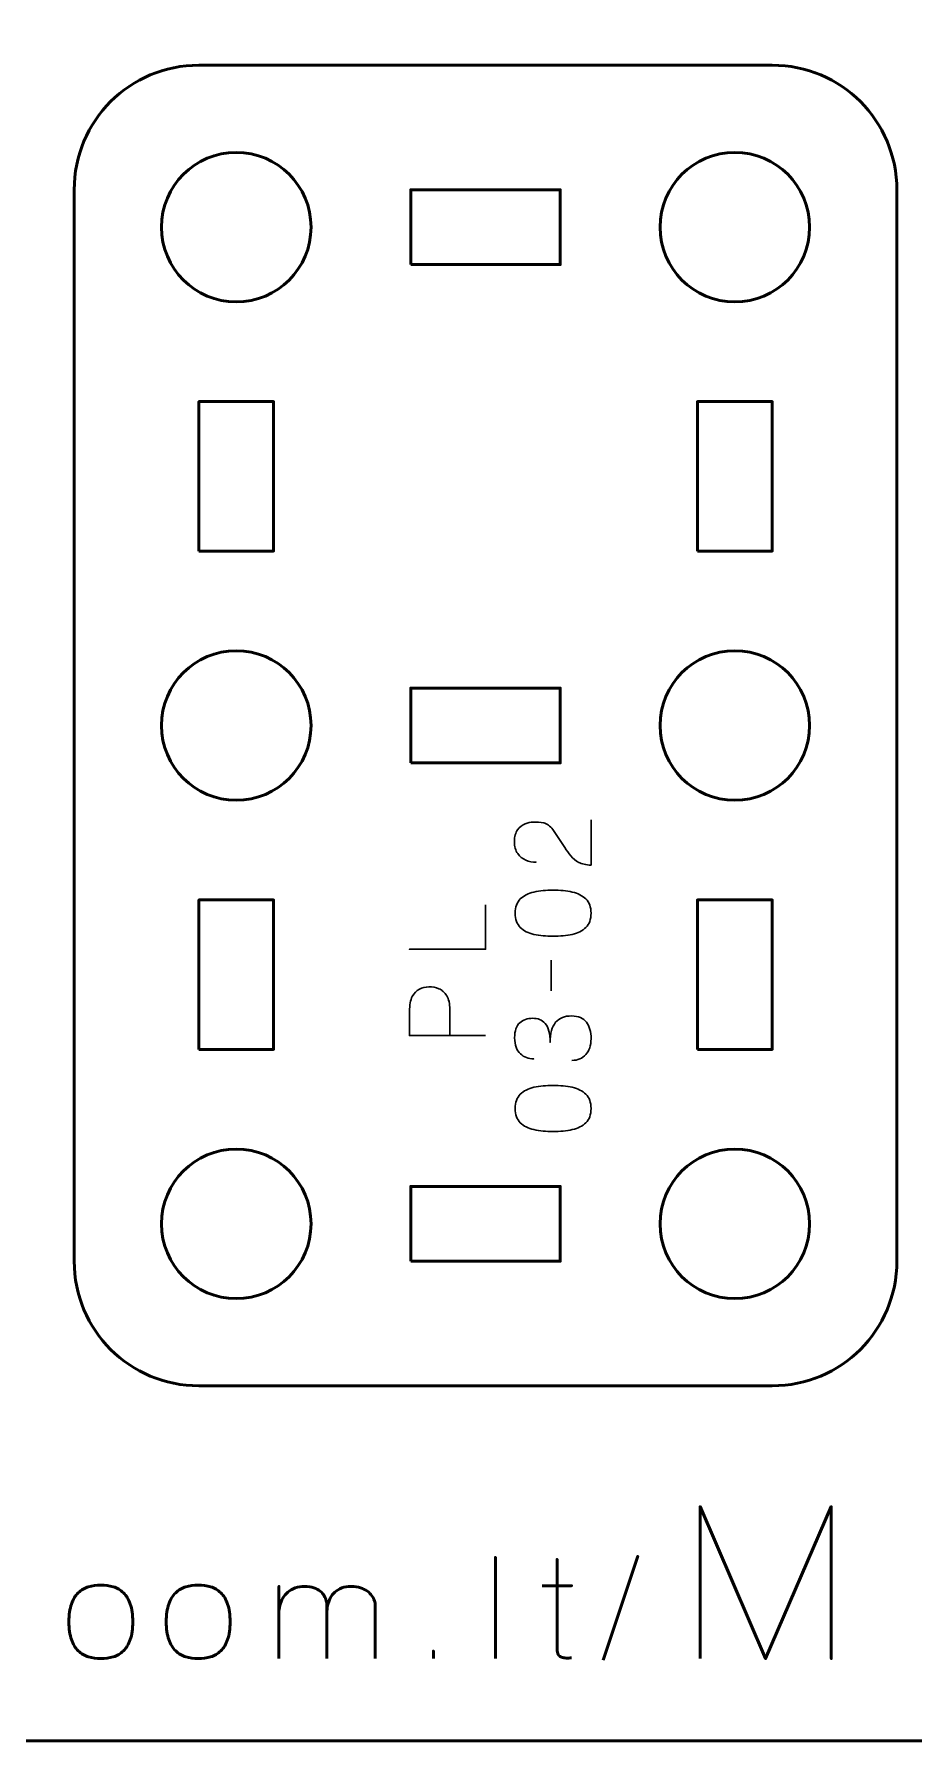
# Model space of a CAD drawing. Header units: centimetres. Extents: x -21 to 0, y -29.7 to 0.
# Drawn here: x -11.84 to -8.31, y -29.7 to -22.85 of the extents above; entities that cross this region are included whole.
import ezdxf

# ---------------------------------------------------------------- set-up
doc = ezdxf.new("R2010")
doc.units = ezdxf.units.CM
doc.header["$MEASUREMENT"] = 0
doc.layers.add('Layer 1', color=7, linetype='Continuous')

msp = doc.modelspace()

# ---------------------------------------------------------------- linework, layer by layer
at = {"layer": 'Layer 1', "color": 22, "lineweight": 53}
msp.add_open_spline([(-21, -29.19991), (-21, -29.19991), (-21, -0.49996), (-21, -0.49996), (-21, -0.49996), (-21, -0.22299), (-20.77691, 0), (-20.49991, 0), (-20.49991, 0), (-20.49991, 0), (-0.5001, 0), (-0.5001, 0), (-0.5001, 0), (-0.22296, 0), (0, -0.22299), (0, -0.49996), (0, -0.49996), (0, -0.49996), (0, -29.19991), (0, -29.19991), (0, -29.19991), (0, -29.47691), (-0.22296, -29.7), (-0.5001, -29.7), (-0.5001, -29.7), (-0.5001, -29.7), (-20.49991, -29.7), (-20.49991, -29.7), (-20.49991, -29.7), (-20.77691, -29.7), (-21, -29.47691), (-21, -29.19991)], degree=3, knots=[0, 0, 0, 0, 0.125, 0.125, 0.125, 0.125, 0.25, 0.25, 0.25, 0.25, 0.375, 0.375, 0.375, 0.375, 0.5, 0.5, 0.5, 0.5, 0.625, 0.625, 0.625, 0.625, 0.75, 0.75, 0.75, 0.75, 0.875, 0.875, 0.875, 0.875, 1, 1, 1, 1], dxfattribs=at)
at = {"layer": 'Layer 1', "color": 114, "lineweight": 53}
msp.add_open_spline([(-11.675, -27.77491), (-11.675, -27.77491), (-11.675, -23.47505), (-11.675, -23.47505), (-11.675, -23.47505), (-11.675, -23.19792), (-11.4519, -22.97496), (-11.1749, -22.97496), (-11.1749, -22.97496), (-11.1749, -22.97496), (-8.87498, -22.97496), (-8.87498, -22.97496), (-8.87498, -22.97496), (-8.59797, -22.97496), (-8.37502, -23.19792), (-8.37502, -23.47505), (-8.37502, -23.47505), (-8.37502, -23.47505), (-8.37502, -27.77491), (-8.37502, -27.77491), (-8.37502, -27.77491), (-8.37502, -28.05191), (-8.59797, -28.275), (-8.87498, -28.275), (-8.87498, -28.275), (-8.87498, -28.275), (-11.1749, -28.275), (-11.1749, -28.275), (-11.1749, -28.275), (-11.4519, -28.275), (-11.675, -28.05191), (-11.675, -27.77491)], degree=3, knots=[0, 0, 0, 0, 0.125, 0.125, 0.125, 0.125, 0.25, 0.25, 0.25, 0.25, 0.375, 0.375, 0.375, 0.375, 0.5, 0.5, 0.5, 0.5, 0.625, 0.625, 0.625, 0.625, 0.75, 0.75, 0.75, 0.75, 0.875, 0.875, 0.875, 0.875, 1, 1, 1, 1], dxfattribs=at)
at = {"layer": 'Layer 1', "lineweight": 53}
for points in [[(-11.02497, -23.32499), (-10.8592, -23.32499), (-10.72497, -23.45931), (-10.72497, -23.62498), (-10.72497, -23.62498), (-10.72497, -23.79061), (-10.8592, -23.92498), (-11.02497, -23.92498), (-11.02497, -23.92498), (-11.19063, -23.92498), (-11.32497, -23.79061), (-11.32497, -23.62498), (-11.32497, -23.62498), (-11.32497, -23.45931), (-11.19063, -23.32499), (-11.02497, -23.32499)], [(-9.02491, -23.32499), (-8.85928, -23.32499), (-8.7249, -23.45931), (-8.7249, -23.62498), (-8.7249, -23.62498), (-8.7249, -23.79061), (-8.85928, -23.92498), (-9.02491, -23.92498), (-9.02491, -23.92498), (-9.19068, -23.92498), (-9.32491, -23.79061), (-9.32491, -23.62498), (-9.32491, -23.62498), (-9.32491, -23.45931), (-9.19068, -23.32499), (-9.02491, -23.32499)], [(-10.32495, -23.77505), (-10.32495, -23.77505), (-10.32495, -23.47505), (-10.32495, -23.47505), (-10.32495, -23.47505), (-10.32495, -23.47505), (-9.72496, -23.47505), (-9.72496, -23.47505), (-9.72496, -23.47505), (-9.72496, -23.47505), (-9.72496, -23.77505), (-9.72496, -23.77505), (-9.72496, -23.77505), (-9.72496, -23.77505), (-10.32495, -23.77505), (-10.32495, -23.77505)], [(-11.1749, -24.925), (-11.1749, -24.925), (-11.1749, -24.325), (-11.1749, -24.325), (-11.1749, -24.325), (-11.1749, -24.325), (-10.8749, -24.325), (-10.8749, -24.325), (-10.8749, -24.325), (-10.8749, -24.325), (-10.8749, -24.925), (-10.8749, -24.925), (-10.8749, -24.925), (-10.8749, -24.925), (-11.1749, -24.925), (-11.1749, -24.925)], [(-9.17498, -24.925), (-9.17498, -24.925), (-9.17498, -24.325), (-9.17498, -24.325), (-9.17498, -24.325), (-9.17498, -24.325), (-8.87498, -24.325), (-8.87498, -24.325), (-8.87498, -24.325), (-8.87498, -24.325), (-8.87498, -24.925), (-8.87498, -24.925), (-8.87498, -24.925), (-8.87498, -24.925), (-9.17498, -24.925), (-9.17498, -24.925)], [(-11.02497, -25.32491), (-10.8592, -25.32491), (-10.72497, -25.45928), (-10.72497, -25.62491), (-10.72497, -25.62491), (-10.72497, -25.79068), (-10.8592, -25.92491), (-11.02497, -25.92491), (-11.02497, -25.92491), (-11.19063, -25.92491), (-11.32497, -25.79068), (-11.32497, -25.62491), (-11.32497, -25.62491), (-11.32497, -25.45928), (-11.19063, -25.32491), (-11.02497, -25.32491)], [(-9.02491, -25.32491), (-8.85928, -25.32491), (-8.7249, -25.45928), (-8.7249, -25.62491), (-8.7249, -25.62491), (-8.7249, -25.79068), (-8.85928, -25.92491), (-9.02491, -25.92491), (-9.02491, -25.92491), (-9.19068, -25.92491), (-9.32491, -25.79068), (-9.32491, -25.62491), (-9.32491, -25.62491), (-9.32491, -25.45928), (-9.19068, -25.32491), (-9.02491, -25.32491)], [(-10.32495, -25.77498), (-10.32495, -25.77498), (-10.32495, -25.47498), (-10.32495, -25.47498), (-10.32495, -25.47498), (-10.32495, -25.47498), (-9.72496, -25.47498), (-9.72496, -25.47498), (-9.72496, -25.47498), (-9.72496, -25.47498), (-9.72496, -25.77498), (-9.72496, -25.77498), (-9.72496, -25.77498), (-9.72496, -25.77498), (-10.32495, -25.77498), (-10.32495, -25.77498)], [(-11.1749, -26.92496), (-11.1749, -26.92496), (-11.1749, -26.32496), (-11.1749, -26.32496), (-11.1749, -26.32496), (-11.1749, -26.32496), (-10.8749, -26.32496), (-10.8749, -26.32496), (-10.8749, -26.32496), (-10.8749, -26.32496), (-10.8749, -26.92496), (-10.8749, -26.92496), (-10.8749, -26.92496), (-10.8749, -26.92496), (-11.1749, -26.92496), (-11.1749, -26.92496)], [(-9.17498, -26.92496), (-9.17498, -26.92496), (-9.17498, -26.32496), (-9.17498, -26.32496), (-9.17498, -26.32496), (-9.17498, -26.32496), (-8.87498, -26.32496), (-8.87498, -26.32496), (-8.87498, -26.32496), (-8.87498, -26.32496), (-8.87498, -26.92496), (-8.87498, -26.92496), (-8.87498, -26.92496), (-8.87498, -26.92496), (-9.17498, -26.92496), (-9.17498, -26.92496)], [(-11.02497, -27.32497), (-10.8592, -27.32497), (-10.72497, -27.4592), (-10.72497, -27.62498), (-10.72497, -27.62498), (-10.72497, -27.79064), (-10.8592, -27.92498), (-11.02497, -27.92498), (-11.02497, -27.92498), (-11.19063, -27.92498), (-11.32497, -27.79064), (-11.32497, -27.62498), (-11.32497, -27.62498), (-11.32497, -27.4592), (-11.19063, -27.32497), (-11.02497, -27.32497)], [(-9.02491, -27.32497), (-8.85928, -27.32497), (-8.7249, -27.4592), (-8.7249, -27.62498), (-8.7249, -27.62498), (-8.7249, -27.79064), (-8.85928, -27.92498), (-9.02491, -27.92498), (-9.02491, -27.92498), (-9.19068, -27.92498), (-9.32491, -27.79064), (-9.32491, -27.62498), (-9.32491, -27.62498), (-9.32491, -27.4592), (-9.19068, -27.32497), (-9.02491, -27.32497)], [(-10.32495, -27.77491), (-10.32495, -27.77491), (-10.32495, -27.4749), (-10.32495, -27.4749), (-10.32495, -27.4749), (-10.32495, -27.4749), (-9.72496, -27.4749), (-9.72496, -27.4749), (-9.72496, -27.4749), (-9.72496, -27.4749), (-9.72496, -27.77491), (-9.72496, -27.77491), (-9.72496, -27.77491), (-9.72496, -27.77491), (-10.32495, -27.77491), (-10.32495, -27.77491)]]:
    msp.add_open_spline(points, degree=3, knots=[0, 0, 0, 0, 0.25, 0.25, 0.25, 0.25, 0.5, 0.5, 0.5, 0.5, 0.75, 0.75, 0.75, 0.75, 1, 1, 1, 1], dxfattribs=at)
at = {"layer": 'Layer 1', "color": 40, "lineweight": 30}
for points, knots in [([(-9.60163, -26.00358), (-9.60163, -26.00358), (-9.60163, -26.18523), (-9.60163, -26.18523), (-9.60163, -26.18523), (-9.62188, -26.18466), (-9.63828, -26.18096), (-9.65109, -26.17419), (-9.65109, -26.17419), (-9.66375, -26.16759), (-9.67437, -26.15905), (-9.68291, -26.14857), (-9.68291, -26.14857), (-9.6912, -26.13824), (-9.69931, -26.12691), (-9.70704, -26.11453), (-9.70704, -26.11453), (-9.70704, -26.11453), (-9.75526, -26.04218), (-9.75526, -26.04218), (-9.75526, -26.04218), (-9.76574, -26.02785), (-9.77802, -26.01918), (-9.79177, -26.01614), (-9.79177, -26.01614), (-9.80557, -26.01325), (-9.81961, -26.01201), (-9.83411, -26.01254), (-9.83411, -26.01254), (-9.84388, -26.0124), (-9.85464, -26.01477), (-9.86635, -26.01946), (-9.86635, -26.01946), (-9.87778, -26.02426), (-9.88769, -26.03226), (-9.89623, -26.04355), (-9.89623, -26.04355), (-9.90452, -26.05498), (-9.90893, -26.07058), (-9.90932, -26.0904), (-9.90932, -26.0904), (-9.90893, -26.11055), (-9.90452, -26.12681), (-9.89609, -26.13891), (-9.89609, -26.13891), (-9.88755, -26.15119), (-9.87669, -26.16), (-9.86356, -26.16537), (-9.86356, -26.16537), (-9.85023, -26.17091), (-9.83644, -26.17352), (-9.82225, -26.17337), (-9.82225, -26.17337), (-9.83644, -26.17352), (-9.85023, -26.17091), (-9.86356, -26.16537), (-9.86356, -26.16537), (-9.87669, -26.16), (-9.88755, -26.15119), (-9.89609, -26.13891), (-9.89609, -26.13891), (-9.90452, -26.12681), (-9.90893, -26.11055), (-9.90932, -26.0904), (-9.90932, -26.0904), (-9.90893, -26.07058), (-9.90452, -26.05498), (-9.89623, -26.04355), (-9.89623, -26.04355), (-9.88769, -26.03226), (-9.87778, -26.02426), (-9.86635, -26.01946), (-9.86635, -26.01946), (-9.85464, -26.01477), (-9.84388, -26.0124), (-9.83411, -26.01254), (-9.83411, -26.01254), (-9.81961, -26.01201), (-9.80557, -26.01325), (-9.79177, -26.01614), (-9.79177, -26.01614), (-9.77802, -26.01918), (-9.76574, -26.02785), (-9.75526, -26.04218), (-9.75526, -26.04218), (-9.75526, -26.04218), (-9.70704, -26.11453), (-9.70704, -26.11453), (-9.70704, -26.11453), (-9.69931, -26.12691), (-9.6912, -26.13824), (-9.68291, -26.14857), (-9.68291, -26.14857), (-9.67437, -26.15905), (-9.66375, -26.16759), (-9.65109, -26.17419), (-9.65109, -26.17419), (-9.63828, -26.18096), (-9.62188, -26.18466), (-9.60163, -26.18523), (-9.60163, -26.18523), (-9.60163, -26.18523), (-9.60163, -26.00358), (-9.60163, -26.00358)], [0, 0, 0, 0, 0.0384615, 0.0384615, 0.0384615, 0.0384615, 0.0769231, 0.0769231, 0.0769231, 0.0769231, 0.1153846, 0.1153846, 0.1153846, 0.1153846, 0.1538462, 0.1538462, 0.1538462, 0.1538462, 0.1923077, 0.1923077, 0.1923077, 0.1923077, 0.2307692, 0.2307692, 0.2307692, 0.2307692, 0.2692308, 0.2692308, 0.2692308, 0.2692308, 0.3076923, 0.3076923, 0.3076923, 0.3076923, 0.3461538, 0.3461538, 0.3461538, 0.3461538, 0.3846154, 0.3846154, 0.3846154, 0.3846154, 0.4230769, 0.4230769, 0.4230769, 0.4230769, 0.4615385, 0.4615385, 0.4615385, 0.4615385, 0.5, 0.5, 0.5, 0.5, 0.5384615, 0.5384615, 0.5384615, 0.5384615, 0.5769231, 0.5769231, 0.5769231, 0.5769231, 0.6153846, 0.6153846, 0.6153846, 0.6153846, 0.6538462, 0.6538462, 0.6538462, 0.6538462, 0.6923077, 0.6923077, 0.6923077, 0.6923077, 0.7307692, 0.7307692, 0.7307692, 0.7307692, 0.7692308, 0.7692308, 0.7692308, 0.7692308, 0.8076923, 0.8076923, 0.8076923, 0.8076923, 0.8461538, 0.8461538, 0.8461538, 0.8461538, 0.8846154, 0.8846154, 0.8846154, 0.8846154, 0.9230769, 0.9230769, 0.9230769, 0.9230769, 0.9615385, 0.9615385, 0.9615385, 0.9615385, 1, 1, 1, 1]), ([(-9.60163, -26.37827), (-9.60187, -26.35375), (-9.60879, -26.33474), (-9.6223, -26.32122), (-9.6223, -26.32122), (-9.63578, -26.30785), (-9.65398, -26.29851), (-9.67698, -26.29325), (-9.67698, -26.29325), (-9.69988, -26.28817), (-9.72549, -26.28566), (-9.75403, -26.28595), (-9.75403, -26.28595), (-9.78214, -26.28566), (-9.80776, -26.28817), (-9.83079, -26.29325), (-9.83079, -26.29325), (-9.85351, -26.29851), (-9.87171, -26.30785), (-9.88551, -26.32122), (-9.88551, -26.32122), (-9.89898, -26.33474), (-9.90604, -26.35375), (-9.90643, -26.37827), (-9.90643, -26.37827), (-9.90604, -26.40296), (-9.89898, -26.42198), (-9.88551, -26.43535), (-9.88551, -26.43535), (-9.87171, -26.44882), (-9.85351, -26.45807), (-9.83079, -26.46318), (-9.83079, -26.46318), (-9.80776, -26.4684), (-9.78214, -26.47087), (-9.75403, -26.47048), (-9.75403, -26.47048), (-9.72549, -26.47087), (-9.69988, -26.4684), (-9.67698, -26.46318), (-9.67698, -26.46318), (-9.65398, -26.45807), (-9.63578, -26.44882), (-9.6223, -26.43535), (-9.6223, -26.43535), (-9.60879, -26.42198), (-9.60187, -26.40296), (-9.60163, -26.37827)], [0, 0, 0, 0, 0.0833333, 0.0833333, 0.0833333, 0.0833333, 0.1666667, 0.1666667, 0.1666667, 0.1666667, 0.25, 0.25, 0.25, 0.25, 0.3333333, 0.3333333, 0.3333333, 0.3333333, 0.4166667, 0.4166667, 0.4166667, 0.4166667, 0.5, 0.5, 0.5, 0.5, 0.5833333, 0.5833333, 0.5833333, 0.5833333, 0.6666667, 0.6666667, 0.6666667, 0.6666667, 0.75, 0.75, 0.75, 0.75, 0.8333333, 0.8333333, 0.8333333, 0.8333333, 0.9166667, 0.9166667, 0.9166667, 0.9166667, 1, 1, 1, 1]), ([(-9.60163, -26.37827), (-9.60187, -26.35375), (-9.60879, -26.33474), (-9.6223, -26.32122), (-9.6223, -26.32122), (-9.63578, -26.30785), (-9.65398, -26.29851), (-9.67698, -26.29325), (-9.67698, -26.29325), (-9.69988, -26.28817), (-9.72549, -26.28566), (-9.75403, -26.28595), (-9.75403, -26.28595), (-9.78214, -26.28566), (-9.80776, -26.28817), (-9.83079, -26.29325), (-9.83079, -26.29325), (-9.85351, -26.29851), (-9.87171, -26.30785), (-9.88551, -26.32122), (-9.88551, -26.32122), (-9.89898, -26.33474), (-9.90604, -26.35375), (-9.90643, -26.37827), (-9.90643, -26.37827), (-9.90604, -26.40296), (-9.89898, -26.42198), (-9.88551, -26.43535), (-9.88551, -26.43535), (-9.87171, -26.44882), (-9.85351, -26.45807), (-9.83079, -26.46318), (-9.83079, -26.46318), (-9.80776, -26.4684), (-9.78214, -26.47087), (-9.75403, -26.47048), (-9.75403, -26.47048), (-9.72549, -26.47087), (-9.69988, -26.4684), (-9.67698, -26.46318), (-9.67698, -26.46318), (-9.65398, -26.45807), (-9.63578, -26.44882), (-9.6223, -26.43535), (-9.6223, -26.43535), (-9.60879, -26.42198), (-9.60187, -26.40296), (-9.60163, -26.37827)], [0, 0, 0, 0, 0.0833333, 0.0833333, 0.0833333, 0.0833333, 0.1666667, 0.1666667, 0.1666667, 0.1666667, 0.25, 0.25, 0.25, 0.25, 0.3333333, 0.3333333, 0.3333333, 0.3333333, 0.4166667, 0.4166667, 0.4166667, 0.4166667, 0.5, 0.5, 0.5, 0.5, 0.5833333, 0.5833333, 0.5833333, 0.5833333, 0.6666667, 0.6666667, 0.6666667, 0.6666667, 0.75, 0.75, 0.75, 0.75, 0.8333333, 0.8333333, 0.8333333, 0.8333333, 0.9166667, 0.9166667, 0.9166667, 0.9166667, 1, 1, 1, 1]), ([(-10.02496, -26.34493), (-10.02496, -26.34493), (-10.02496, -26.52312), (-10.02496, -26.52312), (-10.02496, -26.52312), (-10.02496, -26.52312), (-10.33017, -26.52312), (-10.33017, -26.52312), (-10.33017, -26.52312), (-10.33017, -26.52312), (-10.02496, -26.52312), (-10.02496, -26.52312), (-10.02496, -26.52312), (-10.02496, -26.52312), (-10.02496, -26.34493), (-10.02496, -26.34493)], [0, 0, 0, 0, 0.25, 0.25, 0.25, 0.25, 0.5, 0.5, 0.5, 0.5, 0.75, 0.75, 0.75, 0.75, 1, 1, 1, 1]), ([(-10.02496, -26.86954), (-10.02496, -26.86954), (-10.33017, -26.86954), (-10.33017, -26.86954), (-10.33017, -26.86954), (-10.33017, -26.86954), (-10.33017, -26.77224), (-10.33017, -26.77224), (-10.33017, -26.77224), (-10.32989, -26.74663), (-10.32619, -26.72663), (-10.31903, -26.71244), (-10.31903, -26.71244), (-10.31172, -26.69855), (-10.3022, -26.68874), (-10.29035, -26.68309), (-10.29035, -26.68309), (-10.27849, -26.67759), (-10.26569, -26.67456), (-10.25189, -26.67399), (-10.25189, -26.67399), (-10.23785, -26.67332), (-10.22448, -26.67565), (-10.21182, -26.68115), (-10.21182, -26.68115), (-10.19912, -26.68669), (-10.18864, -26.69618), (-10.18053, -26.70941), (-10.18053, -26.70941), (-10.17238, -26.72292), (-10.16825, -26.74113), (-10.16797, -26.76427), (-10.16797, -26.76427), (-10.16797, -26.76427), (-10.16797, -26.86954), (-10.16797, -26.86954), (-10.16797, -26.86954), (-10.16797, -26.86954), (-10.16797, -26.76427), (-10.16797, -26.76427), (-10.16797, -26.76427), (-10.16825, -26.74151), (-10.17238, -26.72349), (-10.18053, -26.70998), (-10.18053, -26.70998), (-10.18864, -26.6966), (-10.19912, -26.68708), (-10.21182, -26.68144), (-10.21182, -26.68144), (-10.22448, -26.67593), (-10.23785, -26.67346), (-10.25189, -26.67399), (-10.25189, -26.67399), (-10.26569, -26.67456), (-10.27849, -26.67759), (-10.29035, -26.68323), (-10.29035, -26.68323), (-10.3022, -26.68902), (-10.31172, -26.69893), (-10.31903, -26.71287), (-10.31903, -26.71287), (-10.32619, -26.72705), (-10.32989, -26.74691), (-10.33017, -26.77224), (-10.33017, -26.77224), (-10.33017, -26.77224), (-10.33017, -26.86954), (-10.33017, -26.86954), (-10.33017, -26.86954), (-10.33017, -26.86954), (-10.02496, -26.86954), (-10.02496, -26.86954)], [0, 0, 0, 0, 0.0555556, 0.0555556, 0.0555556, 0.0555556, 0.1111111, 0.1111111, 0.1111111, 0.1111111, 0.1666667, 0.1666667, 0.1666667, 0.1666667, 0.2222222, 0.2222222, 0.2222222, 0.2222222, 0.2777778, 0.2777778, 0.2777778, 0.2777778, 0.3333333, 0.3333333, 0.3333333, 0.3333333, 0.3888889, 0.3888889, 0.3888889, 0.3888889, 0.4444444, 0.4444444, 0.4444444, 0.4444444, 0.5, 0.5, 0.5, 0.5, 0.5555556, 0.5555556, 0.5555556, 0.5555556, 0.6111111, 0.6111111, 0.6111111, 0.6111111, 0.6666667, 0.6666667, 0.6666667, 0.6666667, 0.7222222, 0.7222222, 0.7222222, 0.7222222, 0.7777778, 0.7777778, 0.7777778, 0.7777778, 0.8333333, 0.8333333, 0.8333333, 0.8333333, 0.8888889, 0.8888889, 0.8888889, 0.8888889, 0.9444444, 0.9444444, 0.9444444, 0.9444444, 1, 1, 1, 1]), ([(-9.67825, -26.96906), (-9.65521, -26.96906), (-9.63676, -26.96133), (-9.62297, -26.94588), (-9.62297, -26.94588), (-9.60893, -26.93074), (-9.60187, -26.90937), (-9.60163, -26.88181), (-9.60163, -26.88181), (-9.60149, -26.85451), (-9.60755, -26.83246), (-9.6198, -26.81581), (-9.6198, -26.81581), (-9.63221, -26.7994), (-9.65218, -26.79101), (-9.67987, -26.79044), (-9.67987, -26.79044), (-9.70785, -26.79044), (-9.72923, -26.79898), (-9.74383, -26.81623), (-9.74383, -26.81623), (-9.75844, -26.83359), (-9.76574, -26.86058), (-9.76588, -26.89712), (-9.76588, -26.89712), (-9.76602, -26.86114), (-9.77262, -26.83578), (-9.7856, -26.82117), (-9.7856, -26.82117), (-9.79855, -26.80671), (-9.81534, -26.79969), (-9.83615, -26.80011), (-9.83615, -26.80011), (-9.85683, -26.79997), (-9.8739, -26.8059), (-9.88755, -26.81775), (-9.88755, -26.81775), (-9.90092, -26.82985), (-9.90794, -26.8501), (-9.90851, -26.8785), (-9.90851, -26.8785), (-9.9078, -26.90718), (-9.90011, -26.92838), (-9.88537, -26.94231), (-9.88537, -26.94231), (-9.87062, -26.95636), (-9.85284, -26.96327), (-9.83189, -26.96313), (-9.83189, -26.96313), (-9.85284, -26.96327), (-9.87062, -26.95636), (-9.88537, -26.94231), (-9.88537, -26.94231), (-9.90011, -26.92838), (-9.9078, -26.90718), (-9.90851, -26.8785), (-9.90851, -26.8785), (-9.90794, -26.8501), (-9.90092, -26.82985), (-9.88755, -26.81775), (-9.88755, -26.81775), (-9.8739, -26.8059), (-9.85683, -26.79997), (-9.83615, -26.80011), (-9.83615, -26.80011), (-9.81534, -26.79969), (-9.79855, -26.80671), (-9.7856, -26.82117), (-9.7856, -26.82117), (-9.77262, -26.83578), (-9.76602, -26.86114), (-9.76588, -26.89712), (-9.76588, -26.89712), (-9.76574, -26.86058), (-9.75844, -26.83359), (-9.74383, -26.81623), (-9.74383, -26.81623), (-9.72923, -26.79898), (-9.70785, -26.79044), (-9.67987, -26.79044), (-9.67987, -26.79044), (-9.65218, -26.79101), (-9.63221, -26.7994), (-9.6198, -26.81581), (-9.6198, -26.81581), (-9.60755, -26.83246), (-9.60149, -26.85451), (-9.60163, -26.88181), (-9.60163, -26.88181), (-9.60187, -26.90937), (-9.60893, -26.93074), (-9.62297, -26.94588), (-9.62297, -26.94588), (-9.63676, -26.96133), (-9.65521, -26.96906), (-9.67825, -26.96906)], [0, 0, 0, 0, 0.0416667, 0.0416667, 0.0416667, 0.0416667, 0.0833333, 0.0833333, 0.0833333, 0.0833333, 0.125, 0.125, 0.125, 0.125, 0.1666667, 0.1666667, 0.1666667, 0.1666667, 0.2083333, 0.2083333, 0.2083333, 0.2083333, 0.25, 0.25, 0.25, 0.25, 0.2916667, 0.2916667, 0.2916667, 0.2916667, 0.3333333, 0.3333333, 0.3333333, 0.3333333, 0.375, 0.375, 0.375, 0.375, 0.4166667, 0.4166667, 0.4166667, 0.4166667, 0.4583333, 0.4583333, 0.4583333, 0.4583333, 0.5, 0.5, 0.5, 0.5, 0.5416667, 0.5416667, 0.5416667, 0.5416667, 0.5833333, 0.5833333, 0.5833333, 0.5833333, 0.625, 0.625, 0.625, 0.625, 0.6666667, 0.6666667, 0.6666667, 0.6666667, 0.7083333, 0.7083333, 0.7083333, 0.7083333, 0.75, 0.75, 0.75, 0.75, 0.7916667, 0.7916667, 0.7916667, 0.7916667, 0.8333333, 0.8333333, 0.8333333, 0.8333333, 0.875, 0.875, 0.875, 0.875, 0.9166667, 0.9166667, 0.9166667, 0.9166667, 0.9583333, 0.9583333, 0.9583333, 0.9583333, 1, 1, 1, 1]), ([(-9.60163, -27.1621), (-9.60187, -27.13758), (-9.60879, -27.11856), (-9.6223, -27.10505), (-9.6223, -27.10505), (-9.63578, -27.09168), (-9.65398, -27.08233), (-9.67698, -27.07708), (-9.67698, -27.07708), (-9.69988, -27.072), (-9.72549, -27.06949), (-9.75403, -27.06977), (-9.75403, -27.06977), (-9.78214, -27.06949), (-9.80776, -27.072), (-9.83079, -27.07708), (-9.83079, -27.07708), (-9.85351, -27.08233), (-9.87171, -27.09168), (-9.88551, -27.10505), (-9.88551, -27.10505), (-9.89898, -27.11856), (-9.90604, -27.13758), (-9.90643, -27.1621), (-9.90643, -27.1621), (-9.90604, -27.18675), (-9.89898, -27.2058), (-9.88551, -27.21914), (-9.88551, -27.21914), (-9.87171, -27.23265), (-9.85351, -27.24189), (-9.83079, -27.24697), (-9.83079, -27.24697), (-9.80776, -27.25223), (-9.78214, -27.2547), (-9.75403, -27.25431), (-9.75403, -27.25431), (-9.72549, -27.2547), (-9.69988, -27.25223), (-9.67698, -27.24697), (-9.67698, -27.24697), (-9.65398, -27.24189), (-9.63578, -27.23265), (-9.6223, -27.21914), (-9.6223, -27.21914), (-9.60879, -27.2058), (-9.60187, -27.18675), (-9.60163, -27.1621)], [0, 0, 0, 0, 0.0833333, 0.0833333, 0.0833333, 0.0833333, 0.1666667, 0.1666667, 0.1666667, 0.1666667, 0.25, 0.25, 0.25, 0.25, 0.3333333, 0.3333333, 0.3333333, 0.3333333, 0.4166667, 0.4166667, 0.4166667, 0.4166667, 0.5, 0.5, 0.5, 0.5, 0.5833333, 0.5833333, 0.5833333, 0.5833333, 0.6666667, 0.6666667, 0.6666667, 0.6666667, 0.75, 0.75, 0.75, 0.75, 0.8333333, 0.8333333, 0.8333333, 0.8333333, 0.9166667, 0.9166667, 0.9166667, 0.9166667, 1, 1, 1, 1]), ([(-9.60163, -27.1621), (-9.60187, -27.13758), (-9.60879, -27.11856), (-9.6223, -27.10505), (-9.6223, -27.10505), (-9.63578, -27.09168), (-9.65398, -27.08233), (-9.67698, -27.07708), (-9.67698, -27.07708), (-9.69988, -27.072), (-9.72549, -27.06949), (-9.75403, -27.06977), (-9.75403, -27.06977), (-9.78214, -27.06949), (-9.80776, -27.072), (-9.83079, -27.07708), (-9.83079, -27.07708), (-9.85351, -27.08233), (-9.87171, -27.09168), (-9.88551, -27.10505), (-9.88551, -27.10505), (-9.89898, -27.11856), (-9.90604, -27.13758), (-9.90643, -27.1621), (-9.90643, -27.1621), (-9.90604, -27.18675), (-9.89898, -27.2058), (-9.88551, -27.21914), (-9.88551, -27.21914), (-9.87171, -27.23265), (-9.85351, -27.24189), (-9.83079, -27.24697), (-9.83079, -27.24697), (-9.80776, -27.25223), (-9.78214, -27.2547), (-9.75403, -27.25431), (-9.75403, -27.25431), (-9.72549, -27.2547), (-9.69988, -27.25223), (-9.67698, -27.24697), (-9.67698, -27.24697), (-9.65398, -27.24189), (-9.63578, -27.23265), (-9.6223, -27.21914), (-9.6223, -27.21914), (-9.60879, -27.2058), (-9.60187, -27.18675), (-9.60163, -27.1621)], [0, 0, 0, 0, 0.0833333, 0.0833333, 0.0833333, 0.0833333, 0.1666667, 0.1666667, 0.1666667, 0.1666667, 0.25, 0.25, 0.25, 0.25, 0.3333333, 0.3333333, 0.3333333, 0.3333333, 0.4166667, 0.4166667, 0.4166667, 0.4166667, 0.5, 0.5, 0.5, 0.5, 0.5833333, 0.5833333, 0.5833333, 0.5833333, 0.6666667, 0.6666667, 0.6666667, 0.6666667, 0.75, 0.75, 0.75, 0.75, 0.8333333, 0.8333333, 0.8333333, 0.8333333, 0.9166667, 0.9166667, 0.9166667, 0.9166667, 1, 1, 1, 1])]:
    msp.add_open_spline(points, degree=3, knots=knots, dxfattribs=at)
msp.add_open_spline([(-9.76119, -26.6904), (-9.76119, -26.6904), (-9.76119, -26.56722), (-9.76119, -26.56722)], degree=3, dxfattribs=at)
at = {"layer": 'Layer 1', "color": 30, "lineweight": 53}
for points, knots in [([(-9.16417, -29.36988), (-9.16417, -29.36988), (-9.16417, -28.75943), (-9.16417, -28.75943), (-9.16417, -28.75943), (-9.16417, -28.75943), (-8.9017, -29.36988), (-8.9017, -29.36988), (-8.9017, -29.36988), (-8.9017, -29.36988), (-8.63839, -28.75943), (-8.63839, -28.75943), (-8.63839, -28.75943), (-8.63839, -28.75943), (-8.63839, -29.36988), (-8.63839, -29.36988), (-8.63839, -29.36988), (-8.63839, -29.36988), (-8.63839, -28.75943), (-8.63839, -28.75943), (-8.63839, -28.75943), (-8.63839, -28.75943), (-8.9017, -29.36988), (-8.9017, -29.36988), (-8.9017, -29.36988), (-8.9017, -29.36988), (-9.16417, -28.75943), (-9.16417, -28.75943), (-9.16417, -28.75943), (-9.16417, -28.75943), (-9.16417, -29.36988), (-9.16417, -29.36988)], [0, 0, 0, 0, 0.125, 0.125, 0.125, 0.125, 0.25, 0.25, 0.25, 0.25, 0.375, 0.375, 0.375, 0.375, 0.5, 0.5, 0.5, 0.5, 0.625, 0.625, 0.625, 0.625, 0.75, 0.75, 0.75, 0.75, 0.875, 0.875, 0.875, 0.875, 1, 1, 1, 1]), ([(-9.98544, -29.36988), (-9.98544, -29.36988), (-9.98544, -28.96292), (-9.98544, -28.96292), (-9.98544, -28.96292), (-9.98544, -28.96292), (-9.98544, -29.36988), (-9.98544, -29.36988)], [0, 0, 0, 0, 0.5, 0.5, 0.5, 0.5, 1, 1, 1, 1]), ([(-9.68064, -29.36706), (-9.6876, -29.36762), (-9.69456, -29.36781), (-9.70134, -29.36762), (-9.70134, -29.36762), (-9.70811, -29.36743), (-9.71423, -29.3664), (-9.71978, -29.36433), (-9.71978, -29.36433), (-9.72533, -29.36235), (-9.72975, -29.35878), (-9.73313, -29.3537), (-9.73313, -29.3537), (-9.73643, -29.34862), (-9.73812, -29.34138), (-9.73821, -29.33206), (-9.73821, -29.33206), (-9.73821, -29.32764), (-9.73821, -29.32012), (-9.73821, -29.30958), (-9.73821, -29.30958), (-9.73821, -29.29895), (-9.73821, -29.28615), (-9.73821, -29.27101), (-9.73821, -29.27101), (-9.73821, -29.25586), (-9.73821, -29.23931), (-9.73821, -29.22134), (-9.73821, -29.22134), (-9.73821, -29.20337), (-9.73821, -29.18484), (-9.73821, -29.16565), (-9.73821, -29.16565), (-9.73821, -29.14646), (-9.73821, -29.12755), (-9.73821, -29.10883), (-9.73821, -29.10883), (-9.73821, -29.09011), (-9.73821, -29.07251), (-9.73821, -29.05596), (-9.73821, -29.05596), (-9.73821, -29.0394), (-9.73821, -29.02472), (-9.73821, -29.01203), (-9.73821, -29.01203), (-9.73821, -28.99923), (-9.73821, -28.98926), (-9.73821, -28.98192), (-9.73821, -28.98192), (-9.73821, -28.97468), (-9.73821, -28.97091), (-9.73821, -28.97082), (-9.73821, -28.97082), (-9.73821, -28.97091), (-9.73821, -28.97468), (-9.73821, -28.98192), (-9.73821, -28.98192), (-9.73821, -28.98926), (-9.73821, -28.99923), (-9.73821, -29.01203), (-9.73821, -29.01203), (-9.73821, -29.02472), (-9.73821, -29.0394), (-9.73821, -29.05596), (-9.73821, -29.05596), (-9.73821, -29.07251), (-9.73821, -29.09011), (-9.73821, -29.10883), (-9.73821, -29.10883), (-9.73821, -29.12755), (-9.73821, -29.14646), (-9.73821, -29.16565), (-9.73821, -29.16565), (-9.73821, -29.18484), (-9.73821, -29.20337), (-9.73821, -29.22134), (-9.73821, -29.22134), (-9.73821, -29.23931), (-9.73821, -29.25586), (-9.73821, -29.27101), (-9.73821, -29.27101), (-9.73821, -29.28615), (-9.73821, -29.29895), (-9.73821, -29.30958), (-9.73821, -29.30958), (-9.73821, -29.32012), (-9.73821, -29.32764), (-9.73821, -29.33206), (-9.73821, -29.33206), (-9.73812, -29.34138), (-9.73643, -29.34862), (-9.73313, -29.3537), (-9.73313, -29.3537), (-9.72975, -29.35878), (-9.72533, -29.36235), (-9.71978, -29.36433), (-9.71978, -29.36433), (-9.71423, -29.3664), (-9.70811, -29.36743), (-9.70134, -29.36762), (-9.70134, -29.36762), (-9.69456, -29.36781), (-9.6876, -29.36762), (-9.68064, -29.36706)], [0, 0, 0, 0, 0.0384615, 0.0384615, 0.0384615, 0.0384615, 0.0769231, 0.0769231, 0.0769231, 0.0769231, 0.1153846, 0.1153846, 0.1153846, 0.1153846, 0.1538462, 0.1538462, 0.1538462, 0.1538462, 0.1923077, 0.1923077, 0.1923077, 0.1923077, 0.2307692, 0.2307692, 0.2307692, 0.2307692, 0.2692308, 0.2692308, 0.2692308, 0.2692308, 0.3076923, 0.3076923, 0.3076923, 0.3076923, 0.3461538, 0.3461538, 0.3461538, 0.3461538, 0.3846154, 0.3846154, 0.3846154, 0.3846154, 0.4230769, 0.4230769, 0.4230769, 0.4230769, 0.4615385, 0.4615385, 0.4615385, 0.4615385, 0.5, 0.5, 0.5, 0.5, 0.5384615, 0.5384615, 0.5384615, 0.5384615, 0.5769231, 0.5769231, 0.5769231, 0.5769231, 0.6153846, 0.6153846, 0.6153846, 0.6153846, 0.6538462, 0.6538462, 0.6538462, 0.6538462, 0.6923077, 0.6923077, 0.6923077, 0.6923077, 0.7307692, 0.7307692, 0.7307692, 0.7307692, 0.7692308, 0.7692308, 0.7692308, 0.7692308, 0.8076923, 0.8076923, 0.8076923, 0.8076923, 0.8461538, 0.8461538, 0.8461538, 0.8461538, 0.8846154, 0.8846154, 0.8846154, 0.8846154, 0.9230769, 0.9230769, 0.9230769, 0.9230769, 0.9615385, 0.9615385, 0.9615385, 0.9615385, 1, 1, 1, 1]), ([(-9.55251, -29.37552), (-9.55251, -29.37552), (-9.41422, -28.95897), (-9.41422, -28.95897), (-9.41422, -28.95897), (-9.41422, -28.95897), (-9.55251, -29.37552), (-9.55251, -29.37552)], [0, 0, 0, 0, 0.5, 0.5, 0.5, 0.5, 1, 1, 1, 1]), ([(-11.56813, -29.36988), (-11.55035, -29.36997), (-11.5338, -29.36772), (-11.51837, -29.36292), (-11.51837, -29.36292), (-11.50294, -29.35812), (-11.4893, -29.35012), (-11.47763, -29.33893), (-11.47763, -29.33893), (-11.46587, -29.32774), (-11.45675, -29.31259), (-11.45007, -29.2934), (-11.45007, -29.2934), (-11.44349, -29.2743), (-11.4401, -29.2505), (-11.44, -29.222), (-11.44, -29.222), (-11.4401, -29.19359), (-11.44349, -29.16988), (-11.45007, -29.15088), (-11.45007, -29.15088), (-11.45675, -29.13187), (-11.46587, -29.11673), (-11.47763, -29.10553), (-11.47763, -29.10553), (-11.4893, -29.09443), (-11.50294, -29.08644), (-11.51837, -29.08164), (-11.51837, -29.08164), (-11.5338, -29.07684), (-11.55035, -29.07458), (-11.56813, -29.07468), (-11.56813, -29.07468), (-11.58572, -29.07458), (-11.60228, -29.07684), (-11.61771, -29.08164), (-11.61771, -29.08164), (-11.63314, -29.08644), (-11.64668, -29.09443), (-11.65844, -29.10553), (-11.65844, -29.10553), (-11.6702, -29.11673), (-11.67942, -29.13187), (-11.6861, -29.15088), (-11.6861, -29.15088), (-11.69278, -29.16988), (-11.69617, -29.19359), (-11.69626, -29.222), (-11.69626, -29.222), (-11.69617, -29.2505), (-11.69278, -29.2743), (-11.6861, -29.2934), (-11.6861, -29.2934), (-11.67942, -29.31259), (-11.6702, -29.32774), (-11.65844, -29.33893), (-11.65844, -29.33893), (-11.64668, -29.35012), (-11.63314, -29.35812), (-11.61771, -29.36292), (-11.61771, -29.36292), (-11.60228, -29.36772), (-11.58572, -29.36997), (-11.56813, -29.36988)], [0, 0, 0, 0, 0.0625, 0.0625, 0.0625, 0.0625, 0.125, 0.125, 0.125, 0.125, 0.1875, 0.1875, 0.1875, 0.1875, 0.25, 0.25, 0.25, 0.25, 0.3125, 0.3125, 0.3125, 0.3125, 0.375, 0.375, 0.375, 0.375, 0.4375, 0.4375, 0.4375, 0.4375, 0.5, 0.5, 0.5, 0.5, 0.5625, 0.5625, 0.5625, 0.5625, 0.625, 0.625, 0.625, 0.625, 0.6875, 0.6875, 0.6875, 0.6875, 0.75, 0.75, 0.75, 0.75, 0.8125, 0.8125, 0.8125, 0.8125, 0.875, 0.875, 0.875, 0.875, 0.9375, 0.9375, 0.9375, 0.9375, 1, 1, 1, 1]), ([(-11.56813, -29.36988), (-11.55035, -29.36997), (-11.5338, -29.36772), (-11.51837, -29.36292), (-11.51837, -29.36292), (-11.50294, -29.35812), (-11.4893, -29.35012), (-11.47763, -29.33893), (-11.47763, -29.33893), (-11.46587, -29.32774), (-11.45675, -29.31259), (-11.45007, -29.2934), (-11.45007, -29.2934), (-11.44349, -29.2743), (-11.4401, -29.2505), (-11.44, -29.222), (-11.44, -29.222), (-11.4401, -29.19359), (-11.44349, -29.16988), (-11.45007, -29.15088), (-11.45007, -29.15088), (-11.45675, -29.13187), (-11.46587, -29.11673), (-11.47763, -29.10553), (-11.47763, -29.10553), (-11.4893, -29.09443), (-11.50294, -29.08644), (-11.51837, -29.08164), (-11.51837, -29.08164), (-11.5338, -29.07684), (-11.55035, -29.07458), (-11.56813, -29.07468), (-11.56813, -29.07468), (-11.58572, -29.07458), (-11.60228, -29.07684), (-11.61771, -29.08164), (-11.61771, -29.08164), (-11.63314, -29.08644), (-11.64668, -29.09443), (-11.65844, -29.10553), (-11.65844, -29.10553), (-11.6702, -29.11673), (-11.67942, -29.13187), (-11.6861, -29.15088), (-11.6861, -29.15088), (-11.69278, -29.16988), (-11.69617, -29.19359), (-11.69626, -29.222), (-11.69626, -29.222), (-11.69617, -29.2505), (-11.69278, -29.2743), (-11.6861, -29.2934), (-11.6861, -29.2934), (-11.67942, -29.31259), (-11.6702, -29.32774), (-11.65844, -29.33893), (-11.65844, -29.33893), (-11.64668, -29.35012), (-11.63314, -29.35812), (-11.61771, -29.36292), (-11.61771, -29.36292), (-11.60228, -29.36772), (-11.58572, -29.36997), (-11.56813, -29.36988)], [0, 0, 0, 0, 0.0625, 0.0625, 0.0625, 0.0625, 0.125, 0.125, 0.125, 0.125, 0.1875, 0.1875, 0.1875, 0.1875, 0.25, 0.25, 0.25, 0.25, 0.3125, 0.3125, 0.3125, 0.3125, 0.375, 0.375, 0.375, 0.375, 0.4375, 0.4375, 0.4375, 0.4375, 0.5, 0.5, 0.5, 0.5, 0.5625, 0.5625, 0.5625, 0.5625, 0.625, 0.625, 0.625, 0.625, 0.6875, 0.6875, 0.6875, 0.6875, 0.75, 0.75, 0.75, 0.75, 0.8125, 0.8125, 0.8125, 0.8125, 0.875, 0.875, 0.875, 0.875, 0.9375, 0.9375, 0.9375, 0.9375, 1, 1, 1, 1]), ([(-11.17754, -29.36988), (-11.15976, -29.36997), (-11.14321, -29.36772), (-11.12778, -29.36292), (-11.12778, -29.36292), (-11.11235, -29.35812), (-11.09871, -29.35012), (-11.08704, -29.33893), (-11.08704, -29.33893), (-11.07528, -29.32774), (-11.06616, -29.31259), (-11.05948, -29.2934), (-11.05948, -29.2934), (-11.0529, -29.2743), (-11.04951, -29.2505), (-11.04941, -29.222), (-11.04941, -29.222), (-11.04951, -29.19359), (-11.0529, -29.16988), (-11.05948, -29.15088), (-11.05948, -29.15088), (-11.06616, -29.13187), (-11.07528, -29.11673), (-11.08704, -29.10553), (-11.08704, -29.10553), (-11.09871, -29.09443), (-11.11235, -29.08644), (-11.12778, -29.08164), (-11.12778, -29.08164), (-11.14321, -29.07684), (-11.15976, -29.07458), (-11.17754, -29.07468), (-11.17754, -29.07468), (-11.19513, -29.07458), (-11.21169, -29.07684), (-11.22712, -29.08164), (-11.22712, -29.08164), (-11.24255, -29.08644), (-11.25609, -29.09443), (-11.26785, -29.10553), (-11.26785, -29.10553), (-11.27961, -29.11673), (-11.28883, -29.13187), (-11.29551, -29.15088), (-11.29551, -29.15088), (-11.30219, -29.16988), (-11.30558, -29.19359), (-11.30567, -29.222), (-11.30567, -29.222), (-11.30558, -29.2505), (-11.30219, -29.2743), (-11.29551, -29.2934), (-11.29551, -29.2934), (-11.28883, -29.31259), (-11.27961, -29.32774), (-11.26785, -29.33893), (-11.26785, -29.33893), (-11.25609, -29.35012), (-11.24255, -29.35812), (-11.22712, -29.36292), (-11.22712, -29.36292), (-11.21169, -29.36772), (-11.19513, -29.36997), (-11.17754, -29.36988)], [0, 0, 0, 0, 0.0625, 0.0625, 0.0625, 0.0625, 0.125, 0.125, 0.125, 0.125, 0.1875, 0.1875, 0.1875, 0.1875, 0.25, 0.25, 0.25, 0.25, 0.3125, 0.3125, 0.3125, 0.3125, 0.375, 0.375, 0.375, 0.375, 0.4375, 0.4375, 0.4375, 0.4375, 0.5, 0.5, 0.5, 0.5, 0.5625, 0.5625, 0.5625, 0.5625, 0.625, 0.625, 0.625, 0.625, 0.6875, 0.6875, 0.6875, 0.6875, 0.75, 0.75, 0.75, 0.75, 0.8125, 0.8125, 0.8125, 0.8125, 0.875, 0.875, 0.875, 0.875, 0.9375, 0.9375, 0.9375, 0.9375, 1, 1, 1, 1]), ([(-11.17754, -29.36988), (-11.15976, -29.36997), (-11.14321, -29.36772), (-11.12778, -29.36292), (-11.12778, -29.36292), (-11.11235, -29.35812), (-11.09871, -29.35012), (-11.08704, -29.33893), (-11.08704, -29.33893), (-11.07528, -29.32774), (-11.06616, -29.31259), (-11.05948, -29.2934), (-11.05948, -29.2934), (-11.0529, -29.2743), (-11.04951, -29.2505), (-11.04941, -29.222), (-11.04941, -29.222), (-11.04951, -29.19359), (-11.0529, -29.16988), (-11.05948, -29.15088), (-11.05948, -29.15088), (-11.06616, -29.13187), (-11.07528, -29.11673), (-11.08704, -29.10553), (-11.08704, -29.10553), (-11.09871, -29.09443), (-11.11235, -29.08644), (-11.12778, -29.08164), (-11.12778, -29.08164), (-11.14321, -29.07684), (-11.15976, -29.07458), (-11.17754, -29.07468), (-11.17754, -29.07468), (-11.19513, -29.07458), (-11.21169, -29.07684), (-11.22712, -29.08164), (-11.22712, -29.08164), (-11.24255, -29.08644), (-11.25609, -29.09443), (-11.26785, -29.10553), (-11.26785, -29.10553), (-11.27961, -29.11673), (-11.28883, -29.13187), (-11.29551, -29.15088), (-11.29551, -29.15088), (-11.30219, -29.16988), (-11.30558, -29.19359), (-11.30567, -29.222), (-11.30567, -29.222), (-11.30558, -29.2505), (-11.30219, -29.2743), (-11.29551, -29.2934), (-11.29551, -29.2934), (-11.28883, -29.31259), (-11.27961, -29.32774), (-11.26785, -29.33893), (-11.26785, -29.33893), (-11.25609, -29.35012), (-11.24255, -29.35812), (-11.22712, -29.36292), (-11.22712, -29.36292), (-11.21169, -29.36772), (-11.19513, -29.36997), (-11.17754, -29.36988)], [0, 0, 0, 0, 0.0625, 0.0625, 0.0625, 0.0625, 0.125, 0.125, 0.125, 0.125, 0.1875, 0.1875, 0.1875, 0.1875, 0.25, 0.25, 0.25, 0.25, 0.3125, 0.3125, 0.3125, 0.3125, 0.375, 0.375, 0.375, 0.375, 0.4375, 0.4375, 0.4375, 0.4375, 0.5, 0.5, 0.5, 0.5, 0.5625, 0.5625, 0.5625, 0.5625, 0.625, 0.625, 0.625, 0.625, 0.6875, 0.6875, 0.6875, 0.6875, 0.75, 0.75, 0.75, 0.75, 0.8125, 0.8125, 0.8125, 0.8125, 0.875, 0.875, 0.875, 0.875, 0.9375, 0.9375, 0.9375, 0.9375, 1, 1, 1, 1]), ([(-10.66165, -29.36988), (-10.66165, -29.36979), (-10.66165, -29.36706), (-10.66165, -29.3617), (-10.66165, -29.3617), (-10.66165, -29.35643), (-10.66165, -29.34918), (-10.66165, -29.34006), (-10.66165, -29.34006), (-10.66165, -29.33084), (-10.66165, -29.32049), (-10.66165, -29.30883), (-10.66165, -29.30883), (-10.66165, -29.29726), (-10.66165, -29.28512), (-10.66165, -29.27233), (-10.66165, -29.27233), (-10.66165, -29.25963), (-10.66165, -29.24711), (-10.66165, -29.2347), (-10.66165, -29.2347), (-10.66165, -29.22228), (-10.66165, -29.21061), (-10.66165, -29.19989), (-10.66165, -29.19989), (-10.66165, -29.18907), (-10.66165, -29.17985), (-10.66165, -29.17204), (-10.66165, -29.17204), (-10.66165, -29.16433), (-10.66165, -29.15878), (-10.66165, -29.15539), (-10.66165, -29.15539), (-10.66155, -29.15012), (-10.6624, -29.1442), (-10.664, -29.13771), (-10.664, -29.13771), (-10.6656, -29.13112), (-10.66833, -29.12454), (-10.67218, -29.11795), (-10.67218, -29.11795), (-10.67604, -29.11127), (-10.6814, -29.10516), (-10.68808, -29.09951), (-10.68808, -29.09951), (-10.69485, -29.09387), (-10.70332, -29.08935), (-10.71348, -29.08587), (-10.71348, -29.08587), (-10.72374, -29.08239), (-10.73596, -29.08051), (-10.75026, -29.08032), (-10.75026, -29.08032), (-10.76456, -29.08032), (-10.77736, -29.0823), (-10.78855, -29.08625), (-10.78855, -29.08625), (-10.79984, -29.09029), (-10.80953, -29.09584), (-10.81781, -29.1029), (-10.81781, -29.1029), (-10.82599, -29.10996), (-10.83286, -29.11805), (-10.83822, -29.12726), (-10.83822, -29.12726), (-10.84358, -29.13639), (-10.84754, -29.14608), (-10.85017, -29.15643), (-10.85017, -29.15643), (-10.8528, -29.16668), (-10.85412, -29.17712), (-10.85412, -29.18757), (-10.85412, -29.18757), (-10.85412, -29.17712), (-10.8528, -29.16668), (-10.85017, -29.15643), (-10.85017, -29.15643), (-10.84754, -29.14608), (-10.84358, -29.13639), (-10.83822, -29.12726), (-10.83822, -29.12726), (-10.83286, -29.11805), (-10.82599, -29.10996), (-10.81781, -29.1029), (-10.81781, -29.1029), (-10.80953, -29.09584), (-10.79984, -29.09029), (-10.78855, -29.08625), (-10.78855, -29.08625), (-10.77736, -29.0823), (-10.76456, -29.08032), (-10.75026, -29.08032), (-10.75026, -29.08032), (-10.73596, -29.08051), (-10.72374, -29.08239), (-10.71348, -29.08587), (-10.71348, -29.08587), (-10.70332, -29.08935), (-10.69485, -29.09387), (-10.68808, -29.09951), (-10.68808, -29.09951), (-10.6814, -29.10516), (-10.67604, -29.11127), (-10.67218, -29.11795), (-10.67218, -29.11795), (-10.66833, -29.12454), (-10.6656, -29.13112), (-10.664, -29.13771), (-10.664, -29.13771), (-10.6624, -29.1442), (-10.66155, -29.15012), (-10.66165, -29.15539), (-10.66165, -29.15539), (-10.66165, -29.15878), (-10.66165, -29.16433), (-10.66165, -29.17204), (-10.66165, -29.17204), (-10.66165, -29.17985), (-10.66165, -29.18907), (-10.66165, -29.19989), (-10.66165, -29.19989), (-10.66165, -29.21061), (-10.66165, -29.22228), (-10.66165, -29.2347), (-10.66165, -29.2347), (-10.66165, -29.24711), (-10.66165, -29.25963), (-10.66165, -29.27233), (-10.66165, -29.27233), (-10.66165, -29.28512), (-10.66165, -29.29726), (-10.66165, -29.30883), (-10.66165, -29.30883), (-10.66165, -29.32049), (-10.66165, -29.33084), (-10.66165, -29.34006), (-10.66165, -29.34006), (-10.66165, -29.34918), (-10.66165, -29.35643), (-10.66165, -29.3617), (-10.66165, -29.3617), (-10.66165, -29.36706), (-10.66165, -29.36979), (-10.66165, -29.36988)], [0, 0, 0, 0, 0.0277778, 0.0277778, 0.0277778, 0.0277778, 0.0555556, 0.0555556, 0.0555556, 0.0555556, 0.0833333, 0.0833333, 0.0833333, 0.0833333, 0.1111111, 0.1111111, 0.1111111, 0.1111111, 0.1388889, 0.1388889, 0.1388889, 0.1388889, 0.1666667, 0.1666667, 0.1666667, 0.1666667, 0.1944444, 0.1944444, 0.1944444, 0.1944444, 0.2222222, 0.2222222, 0.2222222, 0.2222222, 0.25, 0.25, 0.25, 0.25, 0.2777778, 0.2777778, 0.2777778, 0.2777778, 0.3055556, 0.3055556, 0.3055556, 0.3055556, 0.3333333, 0.3333333, 0.3333333, 0.3333333, 0.3611111, 0.3611111, 0.3611111, 0.3611111, 0.3888889, 0.3888889, 0.3888889, 0.3888889, 0.4166667, 0.4166667, 0.4166667, 0.4166667, 0.4444444, 0.4444444, 0.4444444, 0.4444444, 0.4722222, 0.4722222, 0.4722222, 0.4722222, 0.5, 0.5, 0.5, 0.5, 0.5277778, 0.5277778, 0.5277778, 0.5277778, 0.5555556, 0.5555556, 0.5555556, 0.5555556, 0.5833333, 0.5833333, 0.5833333, 0.5833333, 0.6111111, 0.6111111, 0.6111111, 0.6111111, 0.6388889, 0.6388889, 0.6388889, 0.6388889, 0.6666667, 0.6666667, 0.6666667, 0.6666667, 0.6944444, 0.6944444, 0.6944444, 0.6944444, 0.7222222, 0.7222222, 0.7222222, 0.7222222, 0.75, 0.75, 0.75, 0.75, 0.7777778, 0.7777778, 0.7777778, 0.7777778, 0.8055556, 0.8055556, 0.8055556, 0.8055556, 0.8333333, 0.8333333, 0.8333333, 0.8333333, 0.8611111, 0.8611111, 0.8611111, 0.8611111, 0.8888889, 0.8888889, 0.8888889, 0.8888889, 0.9166667, 0.9166667, 0.9166667, 0.9166667, 0.9444444, 0.9444444, 0.9444444, 0.9444444, 0.9722222, 0.9722222, 0.9722222, 0.9722222, 1, 1, 1, 1]), ([(-10.85412, -29.36988), (-10.85412, -29.36988), (-10.85412, -29.08032), (-10.85412, -29.08032), (-10.85412, -29.08032), (-10.85412, -29.08032), (-10.85412, -29.36988), (-10.85412, -29.36988)], [0, 0, 0, 0, 0.5, 0.5, 0.5, 0.5, 1, 1, 1, 1]), ([(-10.46748, -29.36988), (-10.46748, -29.36979), (-10.46748, -29.36706), (-10.46748, -29.3617), (-10.46748, -29.3617), (-10.46748, -29.35643), (-10.46748, -29.34918), (-10.46748, -29.34006), (-10.46748, -29.34006), (-10.46748, -29.33084), (-10.46748, -29.32049), (-10.46748, -29.30883), (-10.46748, -29.30883), (-10.46748, -29.29726), (-10.46748, -29.28512), (-10.46748, -29.27233), (-10.46748, -29.27233), (-10.46748, -29.25963), (-10.46748, -29.24711), (-10.46748, -29.2347), (-10.46748, -29.2347), (-10.46748, -29.22228), (-10.46748, -29.21061), (-10.46748, -29.19989), (-10.46748, -29.19989), (-10.46748, -29.18907), (-10.46748, -29.17985), (-10.46748, -29.17204), (-10.46748, -29.17204), (-10.46748, -29.16433), (-10.46748, -29.15878), (-10.46748, -29.15539), (-10.46748, -29.15539), (-10.46748, -29.15012), (-10.46851, -29.1442), (-10.47068, -29.13771), (-10.47068, -29.13771), (-10.47275, -29.13112), (-10.47613, -29.12454), (-10.48084, -29.11795), (-10.48084, -29.11795), (-10.48545, -29.11127), (-10.49156, -29.10516), (-10.49909, -29.09951), (-10.49909, -29.09951), (-10.50661, -29.09387), (-10.51574, -29.08935), (-10.52646, -29.08587), (-10.52646, -29.08587), (-10.53719, -29.08239), (-10.5497, -29.08051), (-10.564, -29.08032), (-10.564, -29.08032), (-10.5783, -29.08032), (-10.5909, -29.0823), (-10.60172, -29.08625), (-10.60172, -29.08625), (-10.61245, -29.09029), (-10.62167, -29.09584), (-10.62938, -29.1029), (-10.62938, -29.1029), (-10.637, -29.10996), (-10.64311, -29.11805), (-10.64791, -29.12726), (-10.64791, -29.12726), (-10.65271, -29.13639), (-10.65619, -29.14608), (-10.65835, -29.15643), (-10.65835, -29.15643), (-10.66061, -29.16668), (-10.66165, -29.17712), (-10.66165, -29.18757), (-10.66165, -29.18757), (-10.66165, -29.17712), (-10.66061, -29.16668), (-10.65835, -29.15643), (-10.65835, -29.15643), (-10.65619, -29.14608), (-10.65271, -29.13639), (-10.64791, -29.12726), (-10.64791, -29.12726), (-10.64311, -29.11805), (-10.637, -29.10996), (-10.62938, -29.1029), (-10.62938, -29.1029), (-10.62167, -29.09584), (-10.61245, -29.09029), (-10.60172, -29.08625), (-10.60172, -29.08625), (-10.5909, -29.0823), (-10.5783, -29.08032), (-10.564, -29.08032), (-10.564, -29.08032), (-10.5497, -29.08051), (-10.53719, -29.08239), (-10.52646, -29.08587), (-10.52646, -29.08587), (-10.51574, -29.08935), (-10.50661, -29.09387), (-10.49909, -29.09951), (-10.49909, -29.09951), (-10.49156, -29.10516), (-10.48545, -29.11127), (-10.48084, -29.11795), (-10.48084, -29.11795), (-10.47613, -29.12454), (-10.47275, -29.13112), (-10.47068, -29.13771), (-10.47068, -29.13771), (-10.46851, -29.1442), (-10.46748, -29.15012), (-10.46748, -29.15539), (-10.46748, -29.15539), (-10.46748, -29.15878), (-10.46748, -29.16433), (-10.46748, -29.17204), (-10.46748, -29.17204), (-10.46748, -29.17985), (-10.46748, -29.18907), (-10.46748, -29.19989), (-10.46748, -29.19989), (-10.46748, -29.21061), (-10.46748, -29.22228), (-10.46748, -29.2347), (-10.46748, -29.2347), (-10.46748, -29.24711), (-10.46748, -29.25963), (-10.46748, -29.27233), (-10.46748, -29.27233), (-10.46748, -29.28512), (-10.46748, -29.29726), (-10.46748, -29.30883), (-10.46748, -29.30883), (-10.46748, -29.32049), (-10.46748, -29.33084), (-10.46748, -29.34006), (-10.46748, -29.34006), (-10.46748, -29.34918), (-10.46748, -29.35643), (-10.46748, -29.3617), (-10.46748, -29.3617), (-10.46748, -29.36706), (-10.46748, -29.36979), (-10.46748, -29.36988)], [0, 0, 0, 0, 0.0277778, 0.0277778, 0.0277778, 0.0277778, 0.0555556, 0.0555556, 0.0555556, 0.0555556, 0.0833333, 0.0833333, 0.0833333, 0.0833333, 0.1111111, 0.1111111, 0.1111111, 0.1111111, 0.1388889, 0.1388889, 0.1388889, 0.1388889, 0.1666667, 0.1666667, 0.1666667, 0.1666667, 0.1944444, 0.1944444, 0.1944444, 0.1944444, 0.2222222, 0.2222222, 0.2222222, 0.2222222, 0.25, 0.25, 0.25, 0.25, 0.2777778, 0.2777778, 0.2777778, 0.2777778, 0.3055556, 0.3055556, 0.3055556, 0.3055556, 0.3333333, 0.3333333, 0.3333333, 0.3333333, 0.3611111, 0.3611111, 0.3611111, 0.3611111, 0.3888889, 0.3888889, 0.3888889, 0.3888889, 0.4166667, 0.4166667, 0.4166667, 0.4166667, 0.4444444, 0.4444444, 0.4444444, 0.4444444, 0.4722222, 0.4722222, 0.4722222, 0.4722222, 0.5, 0.5, 0.5, 0.5, 0.5277778, 0.5277778, 0.5277778, 0.5277778, 0.5555556, 0.5555556, 0.5555556, 0.5555556, 0.5833333, 0.5833333, 0.5833333, 0.5833333, 0.6111111, 0.6111111, 0.6111111, 0.6111111, 0.6388889, 0.6388889, 0.6388889, 0.6388889, 0.6666667, 0.6666667, 0.6666667, 0.6666667, 0.6944444, 0.6944444, 0.6944444, 0.6944444, 0.7222222, 0.7222222, 0.7222222, 0.7222222, 0.75, 0.75, 0.75, 0.75, 0.7777778, 0.7777778, 0.7777778, 0.7777778, 0.8055556, 0.8055556, 0.8055556, 0.8055556, 0.8333333, 0.8333333, 0.8333333, 0.8333333, 0.8611111, 0.8611111, 0.8611111, 0.8611111, 0.8888889, 0.8888889, 0.8888889, 0.8888889, 0.9166667, 0.9166667, 0.9166667, 0.9166667, 0.9444444, 0.9444444, 0.9444444, 0.9444444, 0.9722222, 0.9722222, 0.9722222, 0.9722222, 1, 1, 1, 1]), ([(-9.79748, -29.0775), (-9.79748, -29.0775), (-9.67951, -29.0775), (-9.67951, -29.0775), (-9.67951, -29.0775), (-9.67951, -29.0775), (-9.79748, -29.0775), (-9.79748, -29.0775)], [0, 0, 0, 0, 0.5, 0.5, 0.5, 0.5, 1, 1, 1, 1]), ([(-10.23436, -29.36988), (-10.23436, -29.36988), (-10.23436, -29.33884), (-10.23436, -29.33884), (-10.23436, -29.33884), (-10.23436, -29.33884), (-10.23436, -29.36988), (-10.23436, -29.36988)], [0, 0, 0, 0, 0.5, 0.5, 0.5, 0.5, 1, 1, 1, 1])]:
    msp.add_open_spline(points, degree=3, knots=knots, dxfattribs=at)

doc.saveas('drawing.dxf')
